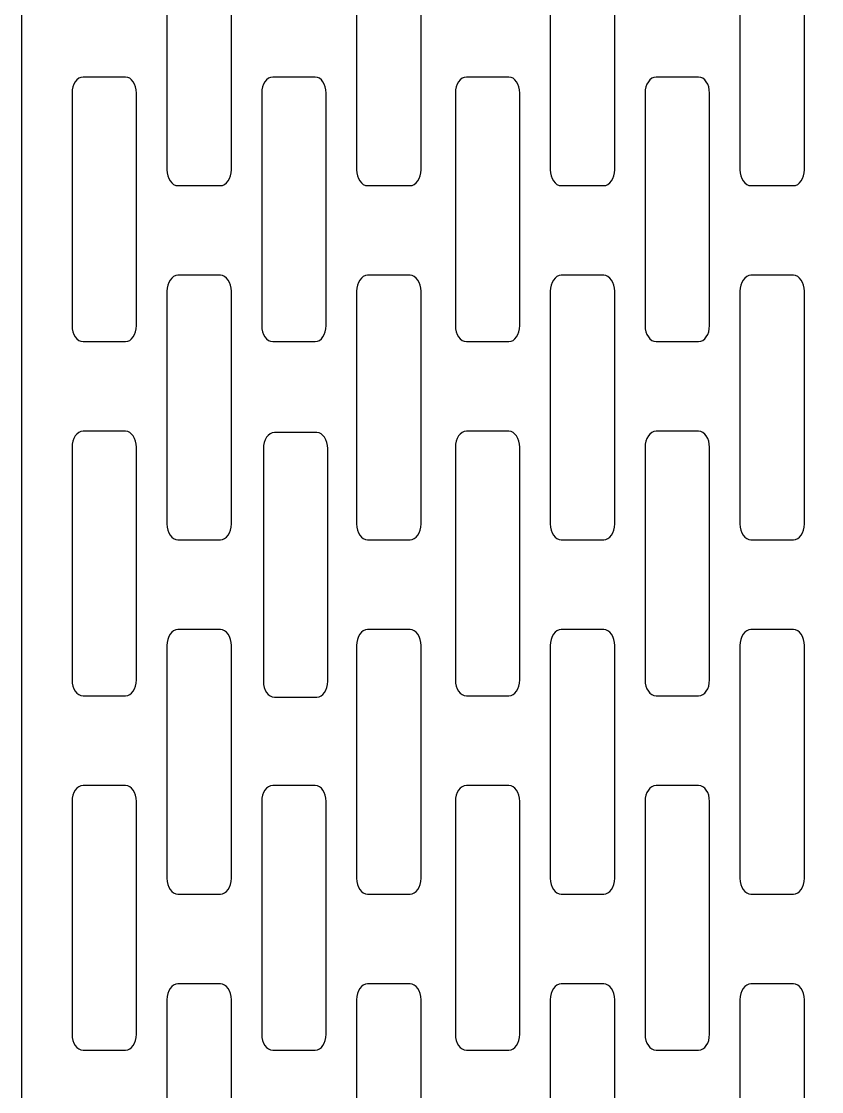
# Model space of a CAD drawing. Header units: centimetres. Extents: x -21.3 to -16.3, y -3.9 to 9.
# Drawn here: x -21.275 to -18.796, y 2.365 to 5.683 of the extents above; entities that cross this region are included whole.
import ezdxf

# ---------------------------------------------------------------- set-up
doc = ezdxf.new("R2010")
doc.units = ezdxf.units.CM
doc.header["$MEASUREMENT"] = 0
doc.layers.add('layer 1', color=7, linetype='Continuous')

msp = doc.modelspace()

# ---------------------------------------------------------------- linework, layer by layer
at = {"layer": 'layer 1', "color": 250}
for points, knots in [([(-21.27529, 9.00078), (-21.27529, 9.00078), (-16.3166, 9.00078), (-16.3166, 9.00078), (-16.3166, 9.00078), (-16.3166, 9.00078), (-16.3166, -3.85302), (-16.3166, -3.85302), (-16.3166, -3.85302), (-16.3166, -3.85302), (-21.27529, -3.85302), (-21.27529, -3.85302), (-21.27529, -3.85302), (-21.27529, -3.85302), (-21.27529, 9.00078), (-21.27529, 9.00078)], [0, 0, 0, 0, 0.2, 0.2, 0.2, 0.2, 0.4, 0.4, 0.4, 0.4, 0.6, 0.6, 0.6, 0.6, 1, 1, 1, 1]), ([(-20.79046, 5.99398), (-20.79046, 5.99398), (-20.65887, 5.99398), (-20.65887, 5.99398), (-20.65887, 5.99398), (-20.64013, 5.99398), (-20.62482, 5.97167), (-20.62482, 5.94438), (-20.62482, 5.94438), (-20.62482, 5.94438), (-20.62482, 5.22321), (-20.62482, 5.22321), (-20.62482, 5.22321), (-20.62482, 5.19592), (-20.64013, 5.17363), (-20.65887, 5.17363), (-20.65887, 5.17363), (-20.65887, 5.17363), (-20.79046, 5.17363), (-20.79046, 5.17363), (-20.79046, 5.17363), (-20.80918, 5.17363), (-20.8245, 5.19592), (-20.8245, 5.22321), (-20.8245, 5.22321), (-20.8245, 5.22321), (-20.8245, 5.94438), (-20.8245, 5.94438), (-20.8245, 5.94438), (-20.8245, 5.97167), (-20.80918, 5.99398), (-20.79046, 5.99398)], [0, 0, 0, 0, 0.1111111, 0.1111111, 0.1111111, 0.1111111, 0.2222222, 0.2222222, 0.2222222, 0.2222222, 0.3333333, 0.3333333, 0.3333333, 0.3333333, 0.4444444, 0.4444444, 0.4444444, 0.4444444, 0.5555556, 0.5555556, 0.5555556, 0.5555556, 0.6666667, 0.6666667, 0.6666667, 0.6666667, 0.7777778, 0.7777778, 0.7777778, 0.7777778, 1, 1, 1, 1]), ([(-20.20264, 5.99398), (-20.20264, 5.99398), (-20.07105, 5.99398), (-20.07105, 5.99398), (-20.07105, 5.99398), (-20.05233, 5.99398), (-20.037, 5.97167), (-20.037, 5.94438), (-20.037, 5.94438), (-20.037, 5.94438), (-20.037, 5.22321), (-20.037, 5.22321), (-20.037, 5.22321), (-20.037, 5.19592), (-20.05233, 5.17363), (-20.07105, 5.17363), (-20.07105, 5.17363), (-20.07105, 5.17363), (-20.20264, 5.17363), (-20.20264, 5.17363), (-20.20264, 5.17363), (-20.22136, 5.17363), (-20.23668, 5.19592), (-20.23668, 5.22321), (-20.23668, 5.22321), (-20.23668, 5.22321), (-20.23668, 5.94438), (-20.23668, 5.94438), (-20.23668, 5.94438), (-20.23668, 5.97167), (-20.22136, 5.99398), (-20.20264, 5.99398)], [0, 0, 0, 0, 0.1111111, 0.1111111, 0.1111111, 0.1111111, 0.2222222, 0.2222222, 0.2222222, 0.2222222, 0.3333333, 0.3333333, 0.3333333, 0.3333333, 0.4444444, 0.4444444, 0.4444444, 0.4444444, 0.5555556, 0.5555556, 0.5555556, 0.5555556, 0.6666667, 0.6666667, 0.6666667, 0.6666667, 0.7777778, 0.7777778, 0.7777778, 0.7777778, 1, 1, 1, 1]), ([(-19.60263, 5.99398), (-19.60263, 5.99398), (-19.47104, 5.99398), (-19.47104, 5.99398), (-19.47104, 5.99398), (-19.4523, 5.99398), (-19.43699, 5.97167), (-19.43699, 5.94438), (-19.43699, 5.94438), (-19.43699, 5.94438), (-19.43699, 5.22321), (-19.43699, 5.22321), (-19.43699, 5.22321), (-19.43699, 5.19592), (-19.4523, 5.17363), (-19.47104, 5.17363), (-19.47104, 5.17363), (-19.47104, 5.17363), (-19.60263, 5.17363), (-19.60263, 5.17363), (-19.60263, 5.17363), (-19.62135, 5.17363), (-19.63666, 5.19592), (-19.63666, 5.22321), (-19.63666, 5.22321), (-19.63666, 5.22321), (-19.63666, 5.94438), (-19.63666, 5.94438), (-19.63666, 5.94438), (-19.63666, 5.97167), (-19.62135, 5.99398), (-19.60263, 5.99398)], [0, 0, 0, 0, 0.1111111, 0.1111111, 0.1111111, 0.1111111, 0.2222222, 0.2222222, 0.2222222, 0.2222222, 0.3333333, 0.3333333, 0.3333333, 0.3333333, 0.4444444, 0.4444444, 0.4444444, 0.4444444, 0.5555556, 0.5555556, 0.5555556, 0.5555556, 0.6666667, 0.6666667, 0.6666667, 0.6666667, 0.7777778, 0.7777778, 0.7777778, 0.7777778, 1, 1, 1, 1]), ([(-19.01482, 5.99398), (-19.01482, 5.99398), (-18.88323, 5.99398), (-18.88323, 5.99398), (-18.88323, 5.99398), (-18.86449, 5.99398), (-18.84917, 5.97167), (-18.84917, 5.94438), (-18.84917, 5.94438), (-18.84917, 5.94438), (-18.84917, 5.22321), (-18.84917, 5.22321), (-18.84917, 5.22321), (-18.84917, 5.19594), (-18.86449, 5.17363), (-18.88323, 5.17363), (-18.88323, 5.17363), (-18.88323, 5.17363), (-19.01482, 5.17363), (-19.01482, 5.17363), (-19.01482, 5.17363), (-19.03353, 5.17363), (-19.04886, 5.19594), (-19.04886, 5.22321), (-19.04886, 5.22321), (-19.04886, 5.22321), (-19.04886, 5.94438), (-19.04886, 5.94438), (-19.04886, 5.94438), (-19.04886, 5.97167), (-19.03353, 5.99398), (-19.01482, 5.99398)], [0, 0, 0, 0, 0.1111111, 0.1111111, 0.1111111, 0.1111111, 0.2222222, 0.2222222, 0.2222222, 0.2222222, 0.3333333, 0.3333333, 0.3333333, 0.3333333, 0.4444444, 0.4444444, 0.4444444, 0.4444444, 0.5555556, 0.5555556, 0.5555556, 0.5555556, 0.6666667, 0.6666667, 0.6666667, 0.6666667, 0.7777778, 0.7777778, 0.7777778, 0.7777778, 1, 1, 1, 1]), ([(-21.08433, 5.51042), (-21.08433, 5.51042), (-20.95275, 5.51042), (-20.95275, 5.51042), (-20.95275, 5.51042), (-20.93402, 5.51042), (-20.9187, 5.48813), (-20.9187, 5.46084), (-20.9187, 5.46084), (-20.9187, 5.46084), (-20.9187, 4.73966), (-20.9187, 4.73966), (-20.9187, 4.73966), (-20.9187, 4.71238), (-20.93402, 4.69007), (-20.95275, 4.69007), (-20.95275, 4.69007), (-20.95275, 4.69007), (-21.08433, 4.69007), (-21.08433, 4.69007), (-21.08433, 4.69007), (-21.10308, 4.69007), (-21.11838, 4.71238), (-21.11838, 4.73966), (-21.11838, 4.73966), (-21.11838, 4.73966), (-21.11838, 5.46084), (-21.11838, 5.46084), (-21.11838, 5.46084), (-21.11838, 5.48813), (-21.10308, 5.51042), (-21.08433, 5.51042)], [0, 0, 0, 0, 0.1111111, 0.1111111, 0.1111111, 0.1111111, 0.2222222, 0.2222222, 0.2222222, 0.2222222, 0.3333333, 0.3333333, 0.3333333, 0.3333333, 0.4444444, 0.4444444, 0.4444444, 0.4444444, 0.5555556, 0.5555556, 0.5555556, 0.5555556, 0.6666667, 0.6666667, 0.6666667, 0.6666667, 0.7777778, 0.7777778, 0.7777778, 0.7777778, 1, 1, 1, 1]), ([(-20.49654, 5.51042), (-20.49654, 5.51042), (-20.36497, 5.51042), (-20.36497, 5.51042), (-20.36497, 5.51042), (-20.34622, 5.51042), (-20.33092, 5.48813), (-20.33092, 5.46084), (-20.33092, 5.46084), (-20.33092, 5.46084), (-20.33092, 4.73966), (-20.33092, 4.73966), (-20.33092, 4.73966), (-20.33092, 4.71238), (-20.34622, 4.69007), (-20.36497, 4.69007), (-20.36497, 4.69007), (-20.36497, 4.69007), (-20.49654, 4.69007), (-20.49654, 4.69007), (-20.49654, 4.69007), (-20.51527, 4.69007), (-20.53059, 4.71238), (-20.53059, 4.73966), (-20.53059, 4.73966), (-20.53059, 4.73966), (-20.53059, 5.46084), (-20.53059, 5.46084), (-20.53059, 5.46084), (-20.53059, 5.48813), (-20.51527, 5.51042), (-20.49654, 5.51042)], [0, 0, 0, 0, 0.1111111, 0.1111111, 0.1111111, 0.1111111, 0.2222222, 0.2222222, 0.2222222, 0.2222222, 0.3333333, 0.3333333, 0.3333333, 0.3333333, 0.4444444, 0.4444444, 0.4444444, 0.4444444, 0.5555556, 0.5555556, 0.5555556, 0.5555556, 0.6666667, 0.6666667, 0.6666667, 0.6666667, 0.7777778, 0.7777778, 0.7777778, 0.7777778, 1, 1, 1, 1]), ([(-19.8965, 5.51042), (-19.8965, 5.51042), (-19.76492, 5.51042), (-19.76492, 5.51042), (-19.76492, 5.51042), (-19.7462, 5.51042), (-19.73088, 5.48813), (-19.73088, 5.46084), (-19.73088, 5.46084), (-19.73088, 5.46084), (-19.73088, 4.73966), (-19.73088, 4.73966), (-19.73088, 4.73966), (-19.73088, 4.71238), (-19.7462, 4.69007), (-19.76492, 4.69007), (-19.76492, 4.69007), (-19.76492, 4.69007), (-19.8965, 4.69007), (-19.8965, 4.69007), (-19.8965, 4.69007), (-19.91525, 4.69007), (-19.93056, 4.71238), (-19.93056, 4.73966), (-19.93056, 4.73966), (-19.93056, 4.73966), (-19.93056, 5.46084), (-19.93056, 5.46084), (-19.93056, 5.46084), (-19.93056, 5.48813), (-19.91525, 5.51042), (-19.8965, 5.51042)], [0, 0, 0, 0, 0.1111111, 0.1111111, 0.1111111, 0.1111111, 0.2222222, 0.2222222, 0.2222222, 0.2222222, 0.3333333, 0.3333333, 0.3333333, 0.3333333, 0.4444444, 0.4444444, 0.4444444, 0.4444444, 0.5555556, 0.5555556, 0.5555556, 0.5555556, 0.6666667, 0.6666667, 0.6666667, 0.6666667, 0.7777778, 0.7777778, 0.7777778, 0.7777778, 1, 1, 1, 1]), ([(-19.30871, 5.51042), (-19.30871, 5.51042), (-19.17712, 5.51042), (-19.17712, 5.51042), (-19.17712, 5.51042), (-19.1584, 5.51042), (-19.14309, 5.48813), (-19.14309, 5.46084), (-19.14309, 5.46084), (-19.14309, 5.46084), (-19.14309, 4.73966), (-19.14309, 4.73966), (-19.14309, 4.73966), (-19.14309, 4.71238), (-19.1584, 4.69007), (-19.17712, 4.69007), (-19.17712, 4.69007), (-19.17712, 4.69007), (-19.30871, 4.69007), (-19.30871, 4.69007), (-19.30871, 4.69007), (-19.32744, 4.69007), (-19.34276, 4.71238), (-19.34276, 4.73966), (-19.34276, 4.73966), (-19.34276, 4.73966), (-19.34276, 5.46084), (-19.34276, 5.46084), (-19.34276, 5.46084), (-19.34276, 5.48813), (-19.32744, 5.51042), (-19.30871, 5.51042)], [0, 0, 0, 0, 0.1111111, 0.1111111, 0.1111111, 0.1111111, 0.2222222, 0.2222222, 0.2222222, 0.2222222, 0.3333333, 0.3333333, 0.3333333, 0.3333333, 0.4444444, 0.4444444, 0.4444444, 0.4444444, 0.5555556, 0.5555556, 0.5555556, 0.5555556, 0.6666667, 0.6666667, 0.6666667, 0.6666667, 0.7777778, 0.7777778, 0.7777778, 0.7777778, 1, 1, 1, 1]), ([(-20.79046, 4.8957), (-20.79046, 4.8957), (-20.65887, 4.8957), (-20.65887, 4.8957), (-20.65887, 4.8957), (-20.64013, 4.8957), (-20.62482, 4.87339), (-20.62482, 4.84609), (-20.62482, 4.84609), (-20.62482, 4.84609), (-20.62482, 4.12492), (-20.62482, 4.12492), (-20.62482, 4.12492), (-20.62482, 4.09764), (-20.64013, 4.07533), (-20.65887, 4.07533), (-20.65887, 4.07533), (-20.65887, 4.07533), (-20.79046, 4.07533), (-20.79046, 4.07533), (-20.79046, 4.07533), (-20.80918, 4.07533), (-20.8245, 4.09764), (-20.8245, 4.12492), (-20.8245, 4.12492), (-20.8245, 4.12492), (-20.8245, 4.84609), (-20.8245, 4.84609), (-20.8245, 4.84609), (-20.8245, 4.87339), (-20.80918, 4.8957), (-20.79046, 4.8957)], [0, 0, 0, 0, 0.1111111, 0.1111111, 0.1111111, 0.1111111, 0.2222222, 0.2222222, 0.2222222, 0.2222222, 0.3333333, 0.3333333, 0.3333333, 0.3333333, 0.4444444, 0.4444444, 0.4444444, 0.4444444, 0.5555556, 0.5555556, 0.5555556, 0.5555556, 0.6666667, 0.6666667, 0.6666667, 0.6666667, 0.7777778, 0.7777778, 0.7777778, 0.7777778, 1, 1, 1, 1]), ([(-20.20264, 4.8957), (-20.20264, 4.8957), (-20.07105, 4.8957), (-20.07105, 4.8957), (-20.07105, 4.8957), (-20.05233, 4.8957), (-20.037, 4.87339), (-20.037, 4.84609), (-20.037, 4.84609), (-20.037, 4.84609), (-20.037, 4.12492), (-20.037, 4.12492), (-20.037, 4.12492), (-20.037, 4.09764), (-20.05233, 4.07533), (-20.07105, 4.07533), (-20.07105, 4.07533), (-20.07105, 4.07533), (-20.20264, 4.07533), (-20.20264, 4.07533), (-20.20264, 4.07533), (-20.22136, 4.07533), (-20.23668, 4.09764), (-20.23668, 4.12492), (-20.23668, 4.12492), (-20.23668, 4.12492), (-20.23668, 4.84609), (-20.23668, 4.84609), (-20.23668, 4.84609), (-20.23668, 4.87339), (-20.22136, 4.8957), (-20.20264, 4.8957)], [0, 0, 0, 0, 0.1111111, 0.1111111, 0.1111111, 0.1111111, 0.2222222, 0.2222222, 0.2222222, 0.2222222, 0.3333333, 0.3333333, 0.3333333, 0.3333333, 0.4444444, 0.4444444, 0.4444444, 0.4444444, 0.5555556, 0.5555556, 0.5555556, 0.5555556, 0.6666667, 0.6666667, 0.6666667, 0.6666667, 0.7777778, 0.7777778, 0.7777778, 0.7777778, 1, 1, 1, 1]), ([(-19.60263, 4.8957), (-19.60263, 4.8957), (-19.47104, 4.8957), (-19.47104, 4.8957), (-19.47104, 4.8957), (-19.4523, 4.8957), (-19.43699, 4.87339), (-19.43699, 4.84609), (-19.43699, 4.84609), (-19.43699, 4.84609), (-19.43699, 4.12492), (-19.43699, 4.12492), (-19.43699, 4.12492), (-19.43699, 4.09764), (-19.4523, 4.07533), (-19.47104, 4.07533), (-19.47104, 4.07533), (-19.47104, 4.07533), (-19.60263, 4.07533), (-19.60263, 4.07533), (-19.60263, 4.07533), (-19.62135, 4.07533), (-19.63666, 4.09764), (-19.63666, 4.12492), (-19.63666, 4.12492), (-19.63666, 4.12492), (-19.63666, 4.84609), (-19.63666, 4.84609), (-19.63666, 4.84609), (-19.63666, 4.87339), (-19.62135, 4.8957), (-19.60263, 4.8957)], [0, 0, 0, 0, 0.1111111, 0.1111111, 0.1111111, 0.1111111, 0.2222222, 0.2222222, 0.2222222, 0.2222222, 0.3333333, 0.3333333, 0.3333333, 0.3333333, 0.4444444, 0.4444444, 0.4444444, 0.4444444, 0.5555556, 0.5555556, 0.5555556, 0.5555556, 0.6666667, 0.6666667, 0.6666667, 0.6666667, 0.7777778, 0.7777778, 0.7777778, 0.7777778, 1, 1, 1, 1]), ([(-19.01482, 4.8957), (-19.01482, 4.8957), (-18.88323, 4.8957), (-18.88323, 4.8957), (-18.88323, 4.8957), (-18.86449, 4.8957), (-18.84917, 4.87339), (-18.84917, 4.84611), (-18.84917, 4.84611), (-18.84917, 4.84611), (-18.84917, 4.12492), (-18.84917, 4.12492), (-18.84917, 4.12492), (-18.84917, 4.09764), (-18.86449, 4.07534), (-18.88323, 4.07534), (-18.88323, 4.07534), (-18.88323, 4.07534), (-19.01482, 4.07534), (-19.01482, 4.07534), (-19.01482, 4.07534), (-19.03353, 4.07534), (-19.04886, 4.09764), (-19.04886, 4.12492), (-19.04886, 4.12492), (-19.04886, 4.12492), (-19.04886, 4.84611), (-19.04886, 4.84611), (-19.04886, 4.84611), (-19.04886, 4.87339), (-19.03353, 4.8957), (-19.01482, 4.8957)], [0, 0, 0, 0, 0.1111111, 0.1111111, 0.1111111, 0.1111111, 0.2222222, 0.2222222, 0.2222222, 0.2222222, 0.3333333, 0.3333333, 0.3333333, 0.3333333, 0.4444444, 0.4444444, 0.4444444, 0.4444444, 0.5555556, 0.5555556, 0.5555556, 0.5555556, 0.6666667, 0.6666667, 0.6666667, 0.6666667, 0.7777778, 0.7777778, 0.7777778, 0.7777778, 1, 1, 1, 1]), ([(-21.08433, 4.41215), (-21.08433, 4.41215), (-20.95275, 4.41215), (-20.95275, 4.41215), (-20.95275, 4.41215), (-20.93402, 4.41215), (-20.9187, 4.38984), (-20.9187, 4.36255), (-20.9187, 4.36255), (-20.9187, 4.36255), (-20.9187, 3.64139), (-20.9187, 3.64139), (-20.9187, 3.64139), (-20.9187, 3.6141), (-20.93402, 3.59179), (-20.95275, 3.59179), (-20.95275, 3.59179), (-20.95275, 3.59179), (-21.08433, 3.59179), (-21.08433, 3.59179), (-21.08433, 3.59179), (-21.10308, 3.59179), (-21.11838, 3.6141), (-21.11838, 3.64139), (-21.11838, 3.64139), (-21.11838, 3.64139), (-21.11838, 4.36255), (-21.11838, 4.36255), (-21.11838, 4.36255), (-21.11838, 4.38984), (-21.10308, 4.41215), (-21.08433, 4.41215)], [0, 0, 0, 0, 0.1111111, 0.1111111, 0.1111111, 0.1111111, 0.2222222, 0.2222222, 0.2222222, 0.2222222, 0.3333333, 0.3333333, 0.3333333, 0.3333333, 0.4444444, 0.4444444, 0.4444444, 0.4444444, 0.5555556, 0.5555556, 0.5555556, 0.5555556, 0.6666667, 0.6666667, 0.6666667, 0.6666667, 0.7777778, 0.7777778, 0.7777778, 0.7777778, 1, 1, 1, 1]), ([(-20.49144, 4.40798), (-20.49144, 4.40798), (-20.35984, 4.40798), (-20.35984, 4.40798), (-20.35984, 4.40798), (-20.34111, 4.40798), (-20.32579, 4.38567), (-20.32579, 4.35841), (-20.32579, 4.35841), (-20.32579, 4.35841), (-20.32579, 3.63722), (-20.32579, 3.63722), (-20.32579, 3.63722), (-20.32579, 3.60993), (-20.34111, 3.58763), (-20.35984, 3.58763), (-20.35984, 3.58763), (-20.35984, 3.58763), (-20.49144, 3.58763), (-20.49144, 3.58763), (-20.49144, 3.58763), (-20.51015, 3.58763), (-20.52547, 3.60993), (-20.52547, 3.63722), (-20.52547, 3.63722), (-20.52547, 3.63722), (-20.52547, 4.35841), (-20.52547, 4.35841), (-20.52547, 4.35841), (-20.52547, 4.38567), (-20.51015, 4.40798), (-20.49144, 4.40798)], [0, 0, 0, 0, 0.1111111, 0.1111111, 0.1111111, 0.1111111, 0.2222222, 0.2222222, 0.2222222, 0.2222222, 0.3333333, 0.3333333, 0.3333333, 0.3333333, 0.4444444, 0.4444444, 0.4444444, 0.4444444, 0.5555556, 0.5555556, 0.5555556, 0.5555556, 0.6666667, 0.6666667, 0.6666667, 0.6666667, 0.7777778, 0.7777778, 0.7777778, 0.7777778, 1, 1, 1, 1]), ([(-19.8965, 4.41215), (-19.8965, 4.41215), (-19.76492, 4.41215), (-19.76492, 4.41215), (-19.76492, 4.41215), (-19.7462, 4.41215), (-19.73088, 4.38984), (-19.73088, 4.36255), (-19.73088, 4.36255), (-19.73088, 4.36255), (-19.73088, 3.64139), (-19.73088, 3.64139), (-19.73088, 3.64139), (-19.73088, 3.6141), (-19.7462, 3.59179), (-19.76492, 3.59179), (-19.76492, 3.59179), (-19.76492, 3.59179), (-19.8965, 3.59179), (-19.8965, 3.59179), (-19.8965, 3.59179), (-19.91525, 3.59179), (-19.93056, 3.6141), (-19.93056, 3.64139), (-19.93056, 3.64139), (-19.93056, 3.64139), (-19.93056, 4.36255), (-19.93056, 4.36255), (-19.93056, 4.36255), (-19.93056, 4.38984), (-19.91525, 4.41215), (-19.8965, 4.41215)], [0, 0, 0, 0, 0.1111111, 0.1111111, 0.1111111, 0.1111111, 0.2222222, 0.2222222, 0.2222222, 0.2222222, 0.3333333, 0.3333333, 0.3333333, 0.3333333, 0.4444444, 0.4444444, 0.4444444, 0.4444444, 0.5555556, 0.5555556, 0.5555556, 0.5555556, 0.6666667, 0.6666667, 0.6666667, 0.6666667, 0.7777778, 0.7777778, 0.7777778, 0.7777778, 1, 1, 1, 1]), ([(-19.30871, 4.41215), (-19.30871, 4.41215), (-19.17712, 4.41215), (-19.17712, 4.41215), (-19.17712, 4.41215), (-19.1584, 4.41215), (-19.14309, 4.38984), (-19.14309, 4.36255), (-19.14309, 4.36255), (-19.14309, 4.36255), (-19.14309, 3.64139), (-19.14309, 3.64139), (-19.14309, 3.64139), (-19.14309, 3.6141), (-19.1584, 3.59179), (-19.17712, 3.59179), (-19.17712, 3.59179), (-19.17712, 3.59179), (-19.30871, 3.59179), (-19.30871, 3.59179), (-19.30871, 3.59179), (-19.32744, 3.59179), (-19.34276, 3.6141), (-19.34276, 3.64139), (-19.34276, 3.64139), (-19.34276, 3.64139), (-19.34276, 4.36255), (-19.34276, 4.36255), (-19.34276, 4.36255), (-19.34276, 4.38984), (-19.32744, 4.41215), (-19.30871, 4.41215)], [0, 0, 0, 0, 0.1111111, 0.1111111, 0.1111111, 0.1111111, 0.2222222, 0.2222222, 0.2222222, 0.2222222, 0.3333333, 0.3333333, 0.3333333, 0.3333333, 0.4444444, 0.4444444, 0.4444444, 0.4444444, 0.5555556, 0.5555556, 0.5555556, 0.5555556, 0.6666667, 0.6666667, 0.6666667, 0.6666667, 0.7777778, 0.7777778, 0.7777778, 0.7777778, 1, 1, 1, 1]), ([(-20.79046, 3.7974), (-20.79046, 3.7974), (-20.65887, 3.7974), (-20.65887, 3.7974), (-20.65887, 3.7974), (-20.64013, 3.7974), (-20.62482, 3.7751), (-20.62482, 3.74782), (-20.62482, 3.74782), (-20.62482, 3.74782), (-20.62482, 3.02663), (-20.62482, 3.02663), (-20.62482, 3.02663), (-20.62482, 2.99936), (-20.64013, 2.97705), (-20.65887, 2.97705), (-20.65887, 2.97705), (-20.65887, 2.97705), (-20.79046, 2.97705), (-20.79046, 2.97705), (-20.79046, 2.97705), (-20.80918, 2.97705), (-20.8245, 2.99936), (-20.8245, 3.02663), (-20.8245, 3.02663), (-20.8245, 3.02663), (-20.8245, 3.74782), (-20.8245, 3.74782), (-20.8245, 3.74782), (-20.8245, 3.7751), (-20.80918, 3.7974), (-20.79046, 3.7974)], [0, 0, 0, 0, 0.1111111, 0.1111111, 0.1111111, 0.1111111, 0.2222222, 0.2222222, 0.2222222, 0.2222222, 0.3333333, 0.3333333, 0.3333333, 0.3333333, 0.4444444, 0.4444444, 0.4444444, 0.4444444, 0.5555556, 0.5555556, 0.5555556, 0.5555556, 0.6666667, 0.6666667, 0.6666667, 0.6666667, 0.7777778, 0.7777778, 0.7777778, 0.7777778, 1, 1, 1, 1]), ([(-20.20264, 3.7974), (-20.20264, 3.7974), (-20.07105, 3.7974), (-20.07105, 3.7974), (-20.07105, 3.7974), (-20.05233, 3.7974), (-20.037, 3.7751), (-20.037, 3.74782), (-20.037, 3.74782), (-20.037, 3.74782), (-20.037, 3.02663), (-20.037, 3.02663), (-20.037, 3.02663), (-20.037, 2.99936), (-20.05233, 2.97705), (-20.07105, 2.97705), (-20.07105, 2.97705), (-20.07105, 2.97705), (-20.20264, 2.97705), (-20.20264, 2.97705), (-20.20264, 2.97705), (-20.22136, 2.97705), (-20.23668, 2.99936), (-20.23668, 3.02663), (-20.23668, 3.02663), (-20.23668, 3.02663), (-20.23668, 3.74782), (-20.23668, 3.74782), (-20.23668, 3.74782), (-20.23668, 3.7751), (-20.22136, 3.7974), (-20.20264, 3.7974)], [0, 0, 0, 0, 0.1111111, 0.1111111, 0.1111111, 0.1111111, 0.2222222, 0.2222222, 0.2222222, 0.2222222, 0.3333333, 0.3333333, 0.3333333, 0.3333333, 0.4444444, 0.4444444, 0.4444444, 0.4444444, 0.5555556, 0.5555556, 0.5555556, 0.5555556, 0.6666667, 0.6666667, 0.6666667, 0.6666667, 0.7777778, 0.7777778, 0.7777778, 0.7777778, 1, 1, 1, 1]), ([(-19.60263, 3.7974), (-19.60263, 3.7974), (-19.47104, 3.7974), (-19.47104, 3.7974), (-19.47104, 3.7974), (-19.4523, 3.7974), (-19.43699, 3.7751), (-19.43699, 3.74782), (-19.43699, 3.74782), (-19.43699, 3.74782), (-19.43699, 3.02663), (-19.43699, 3.02663), (-19.43699, 3.02663), (-19.43699, 2.99936), (-19.4523, 2.97705), (-19.47104, 2.97705), (-19.47104, 2.97705), (-19.47104, 2.97705), (-19.60263, 2.97705), (-19.60263, 2.97705), (-19.60263, 2.97705), (-19.62135, 2.97705), (-19.63666, 2.99936), (-19.63666, 3.02663), (-19.63666, 3.02663), (-19.63666, 3.02663), (-19.63666, 3.74782), (-19.63666, 3.74782), (-19.63666, 3.74782), (-19.63666, 3.7751), (-19.62135, 3.7974), (-19.60263, 3.7974)], [0, 0, 0, 0, 0.1111111, 0.1111111, 0.1111111, 0.1111111, 0.2222222, 0.2222222, 0.2222222, 0.2222222, 0.3333333, 0.3333333, 0.3333333, 0.3333333, 0.4444444, 0.4444444, 0.4444444, 0.4444444, 0.5555556, 0.5555556, 0.5555556, 0.5555556, 0.6666667, 0.6666667, 0.6666667, 0.6666667, 0.7777778, 0.7777778, 0.7777778, 0.7777778, 1, 1, 1, 1]), ([(-19.01482, 3.79741), (-19.01482, 3.79741), (-18.88323, 3.79741), (-18.88323, 3.79741), (-18.88323, 3.79741), (-18.86449, 3.79741), (-18.84917, 3.7751), (-18.84917, 3.74782), (-18.84917, 3.74782), (-18.84917, 3.74782), (-18.84917, 3.02665), (-18.84917, 3.02665), (-18.84917, 3.02665), (-18.84917, 2.99938), (-18.86449, 2.97705), (-18.88323, 2.97705), (-18.88323, 2.97705), (-18.88323, 2.97705), (-19.01482, 2.97705), (-19.01482, 2.97705), (-19.01482, 2.97705), (-19.03353, 2.97705), (-19.04886, 2.99938), (-19.04886, 3.02665), (-19.04886, 3.02665), (-19.04886, 3.02665), (-19.04886, 3.74782), (-19.04886, 3.74782), (-19.04886, 3.74782), (-19.04886, 3.7751), (-19.03353, 3.79741), (-19.01482, 3.79741)], [0, 0, 0, 0, 0.1111111, 0.1111111, 0.1111111, 0.1111111, 0.2222222, 0.2222222, 0.2222222, 0.2222222, 0.3333333, 0.3333333, 0.3333333, 0.3333333, 0.4444444, 0.4444444, 0.4444444, 0.4444444, 0.5555556, 0.5555556, 0.5555556, 0.5555556, 0.6666667, 0.6666667, 0.6666667, 0.6666667, 0.7777778, 0.7777778, 0.7777778, 0.7777778, 1, 1, 1, 1]), ([(-21.08433, 3.31387), (-21.08433, 3.31387), (-20.95275, 3.31387), (-20.95275, 3.31387), (-20.95275, 3.31387), (-20.93402, 3.31387), (-20.9187, 3.29155), (-20.9187, 3.26427), (-20.9187, 3.26427), (-20.9187, 3.26427), (-20.9187, 2.54311), (-20.9187, 2.54311), (-20.9187, 2.54311), (-20.9187, 2.51582), (-20.93402, 2.49351), (-20.95275, 2.49351), (-20.95275, 2.49351), (-20.95275, 2.49351), (-21.08433, 2.49351), (-21.08433, 2.49351), (-21.08433, 2.49351), (-21.10308, 2.49351), (-21.11838, 2.51582), (-21.11838, 2.54311), (-21.11838, 2.54311), (-21.11838, 2.54311), (-21.11838, 3.26427), (-21.11838, 3.26427), (-21.11838, 3.26427), (-21.11838, 3.29155), (-21.10308, 3.31387), (-21.08433, 3.31387)], [0, 0, 0, 0, 0.1111111, 0.1111111, 0.1111111, 0.1111111, 0.2222222, 0.2222222, 0.2222222, 0.2222222, 0.3333333, 0.3333333, 0.3333333, 0.3333333, 0.4444444, 0.4444444, 0.4444444, 0.4444444, 0.5555556, 0.5555556, 0.5555556, 0.5555556, 0.6666667, 0.6666667, 0.6666667, 0.6666667, 0.7777778, 0.7777778, 0.7777778, 0.7777778, 1, 1, 1, 1]), ([(-20.49654, 3.31387), (-20.49654, 3.31387), (-20.36497, 3.31387), (-20.36497, 3.31387), (-20.36497, 3.31387), (-20.34622, 3.31387), (-20.33092, 3.29155), (-20.33092, 3.26427), (-20.33092, 3.26427), (-20.33092, 3.26427), (-20.33092, 2.54311), (-20.33092, 2.54311), (-20.33092, 2.54311), (-20.33092, 2.51582), (-20.34622, 2.49351), (-20.36497, 2.49351), (-20.36497, 2.49351), (-20.36497, 2.49351), (-20.49654, 2.49351), (-20.49654, 2.49351), (-20.49654, 2.49351), (-20.51527, 2.49351), (-20.53059, 2.51582), (-20.53059, 2.54311), (-20.53059, 2.54311), (-20.53059, 2.54311), (-20.53059, 3.26427), (-20.53059, 3.26427), (-20.53059, 3.26427), (-20.53059, 3.29155), (-20.51527, 3.31387), (-20.49654, 3.31387)], [0, 0, 0, 0, 0.1111111, 0.1111111, 0.1111111, 0.1111111, 0.2222222, 0.2222222, 0.2222222, 0.2222222, 0.3333333, 0.3333333, 0.3333333, 0.3333333, 0.4444444, 0.4444444, 0.4444444, 0.4444444, 0.5555556, 0.5555556, 0.5555556, 0.5555556, 0.6666667, 0.6666667, 0.6666667, 0.6666667, 0.7777778, 0.7777778, 0.7777778, 0.7777778, 1, 1, 1, 1]), ([(-19.8965, 3.31387), (-19.8965, 3.31387), (-19.76492, 3.31387), (-19.76492, 3.31387), (-19.76492, 3.31387), (-19.7462, 3.31387), (-19.73088, 3.29155), (-19.73088, 3.26427), (-19.73088, 3.26427), (-19.73088, 3.26427), (-19.73088, 2.54311), (-19.73088, 2.54311), (-19.73088, 2.54311), (-19.73088, 2.51582), (-19.7462, 2.49351), (-19.76492, 2.49351), (-19.76492, 2.49351), (-19.76492, 2.49351), (-19.8965, 2.49351), (-19.8965, 2.49351), (-19.8965, 2.49351), (-19.91525, 2.49351), (-19.93056, 2.51582), (-19.93056, 2.54311), (-19.93056, 2.54311), (-19.93056, 2.54311), (-19.93056, 3.26427), (-19.93056, 3.26427), (-19.93056, 3.26427), (-19.93056, 3.29155), (-19.91525, 3.31387), (-19.8965, 3.31387)], [0, 0, 0, 0, 0.1111111, 0.1111111, 0.1111111, 0.1111111, 0.2222222, 0.2222222, 0.2222222, 0.2222222, 0.3333333, 0.3333333, 0.3333333, 0.3333333, 0.4444444, 0.4444444, 0.4444444, 0.4444444, 0.5555556, 0.5555556, 0.5555556, 0.5555556, 0.6666667, 0.6666667, 0.6666667, 0.6666667, 0.7777778, 0.7777778, 0.7777778, 0.7777778, 1, 1, 1, 1]), ([(-19.30871, 3.31387), (-19.30871, 3.31387), (-19.17712, 3.31387), (-19.17712, 3.31387), (-19.17712, 3.31387), (-19.1584, 3.31387), (-19.14309, 3.29155), (-19.14309, 3.26427), (-19.14309, 3.26427), (-19.14309, 3.26427), (-19.14309, 2.54311), (-19.14309, 2.54311), (-19.14309, 2.54311), (-19.14309, 2.51582), (-19.1584, 2.49351), (-19.17712, 2.49351), (-19.17712, 2.49351), (-19.17712, 2.49351), (-19.30871, 2.49351), (-19.30871, 2.49351), (-19.30871, 2.49351), (-19.32744, 2.49351), (-19.34276, 2.51582), (-19.34276, 2.54311), (-19.34276, 2.54311), (-19.34276, 2.54311), (-19.34276, 3.26427), (-19.34276, 3.26427), (-19.34276, 3.26427), (-19.34276, 3.29155), (-19.32744, 3.31387), (-19.30871, 3.31387)], [0, 0, 0, 0, 0.1111111, 0.1111111, 0.1111111, 0.1111111, 0.2222222, 0.2222222, 0.2222222, 0.2222222, 0.3333333, 0.3333333, 0.3333333, 0.3333333, 0.4444444, 0.4444444, 0.4444444, 0.4444444, 0.5555556, 0.5555556, 0.5555556, 0.5555556, 0.6666667, 0.6666667, 0.6666667, 0.6666667, 0.7777778, 0.7777778, 0.7777778, 0.7777778, 1, 1, 1, 1]), ([(-20.79046, 2.69913), (-20.79046, 2.69913), (-20.65887, 2.69913), (-20.65887, 2.69913), (-20.65887, 2.69913), (-20.64013, 2.69913), (-20.62482, 2.67683), (-20.62482, 2.64954), (-20.62482, 2.64954), (-20.62482, 2.64954), (-20.62482, 1.92836), (-20.62482, 1.92836), (-20.62482, 1.92836), (-20.62482, 1.90109), (-20.64013, 1.87877), (-20.65887, 1.87877), (-20.65887, 1.87877), (-20.65887, 1.87877), (-20.79046, 1.87877), (-20.79046, 1.87877), (-20.79046, 1.87877), (-20.80918, 1.87877), (-20.8245, 1.90109), (-20.8245, 1.92836), (-20.8245, 1.92836), (-20.8245, 1.92836), (-20.8245, 2.64954), (-20.8245, 2.64954), (-20.8245, 2.64954), (-20.8245, 2.67683), (-20.80918, 2.69913), (-20.79046, 2.69913)], [0, 0, 0, 0, 0.1111111, 0.1111111, 0.1111111, 0.1111111, 0.2222222, 0.2222222, 0.2222222, 0.2222222, 0.3333333, 0.3333333, 0.3333333, 0.3333333, 0.4444444, 0.4444444, 0.4444444, 0.4444444, 0.5555556, 0.5555556, 0.5555556, 0.5555556, 0.6666667, 0.6666667, 0.6666667, 0.6666667, 0.7777778, 0.7777778, 0.7777778, 0.7777778, 1, 1, 1, 1]), ([(-20.20264, 2.69913), (-20.20264, 2.69913), (-20.07105, 2.69913), (-20.07105, 2.69913), (-20.07105, 2.69913), (-20.05233, 2.69913), (-20.037, 2.67683), (-20.037, 2.64954), (-20.037, 2.64954), (-20.037, 2.64954), (-20.037, 1.92836), (-20.037, 1.92836), (-20.037, 1.92836), (-20.037, 1.90109), (-20.05233, 1.87877), (-20.07105, 1.87877), (-20.07105, 1.87877), (-20.07105, 1.87877), (-20.20264, 1.87877), (-20.20264, 1.87877), (-20.20264, 1.87877), (-20.22136, 1.87877), (-20.23668, 1.90109), (-20.23668, 1.92836), (-20.23668, 1.92836), (-20.23668, 1.92836), (-20.23668, 2.64954), (-20.23668, 2.64954), (-20.23668, 2.64954), (-20.23668, 2.67683), (-20.22136, 2.69913), (-20.20264, 2.69913)], [0, 0, 0, 0, 0.1111111, 0.1111111, 0.1111111, 0.1111111, 0.2222222, 0.2222222, 0.2222222, 0.2222222, 0.3333333, 0.3333333, 0.3333333, 0.3333333, 0.4444444, 0.4444444, 0.4444444, 0.4444444, 0.5555556, 0.5555556, 0.5555556, 0.5555556, 0.6666667, 0.6666667, 0.6666667, 0.6666667, 0.7777778, 0.7777778, 0.7777778, 0.7777778, 1, 1, 1, 1]), ([(-19.60263, 2.69913), (-19.60263, 2.69913), (-19.47104, 2.69913), (-19.47104, 2.69913), (-19.47104, 2.69913), (-19.4523, 2.69913), (-19.43699, 2.67683), (-19.43699, 2.64954), (-19.43699, 2.64954), (-19.43699, 2.64954), (-19.43699, 1.92836), (-19.43699, 1.92836), (-19.43699, 1.92836), (-19.43699, 1.90109), (-19.4523, 1.87877), (-19.47104, 1.87877), (-19.47104, 1.87877), (-19.47104, 1.87877), (-19.60263, 1.87877), (-19.60263, 1.87877), (-19.60263, 1.87877), (-19.62135, 1.87877), (-19.63666, 1.90109), (-19.63666, 1.92836), (-19.63666, 1.92836), (-19.63666, 1.92836), (-19.63666, 2.64954), (-19.63666, 2.64954), (-19.63666, 2.64954), (-19.63666, 2.67683), (-19.62135, 2.69913), (-19.60263, 2.69913)], [0, 0, 0, 0, 0.1111111, 0.1111111, 0.1111111, 0.1111111, 0.2222222, 0.2222222, 0.2222222, 0.2222222, 0.3333333, 0.3333333, 0.3333333, 0.3333333, 0.4444444, 0.4444444, 0.4444444, 0.4444444, 0.5555556, 0.5555556, 0.5555556, 0.5555556, 0.6666667, 0.6666667, 0.6666667, 0.6666667, 0.7777778, 0.7777778, 0.7777778, 0.7777778, 1, 1, 1, 1]), ([(-19.01482, 2.69915), (-19.01482, 2.69915), (-18.88323, 2.69915), (-18.88323, 2.69915), (-18.88323, 2.69915), (-18.86449, 2.69915), (-18.84917, 2.67683), (-18.84917, 2.64954), (-18.84917, 2.64954), (-18.84917, 2.64954), (-18.84917, 1.92838), (-18.84917, 1.92838), (-18.84917, 1.92838), (-18.84917, 1.90109), (-18.86449, 1.87877), (-18.88323, 1.87877), (-18.88323, 1.87877), (-18.88323, 1.87877), (-19.01482, 1.87877), (-19.01482, 1.87877), (-19.01482, 1.87877), (-19.03353, 1.87877), (-19.04886, 1.90109), (-19.04886, 1.92838), (-19.04886, 1.92838), (-19.04886, 1.92838), (-19.04886, 2.64954), (-19.04886, 2.64954), (-19.04886, 2.64954), (-19.04886, 2.67683), (-19.03353, 2.69915), (-19.01482, 2.69915)], [0, 0, 0, 0, 0.1111111, 0.1111111, 0.1111111, 0.1111111, 0.2222222, 0.2222222, 0.2222222, 0.2222222, 0.3333333, 0.3333333, 0.3333333, 0.3333333, 0.4444444, 0.4444444, 0.4444444, 0.4444444, 0.5555556, 0.5555556, 0.5555556, 0.5555556, 0.6666667, 0.6666667, 0.6666667, 0.6666667, 0.7777778, 0.7777778, 0.7777778, 0.7777778, 1, 1, 1, 1])]:
    msp.add_open_spline(points, degree=3, knots=knots, dxfattribs=at)

doc.saveas('drawing.dxf')
